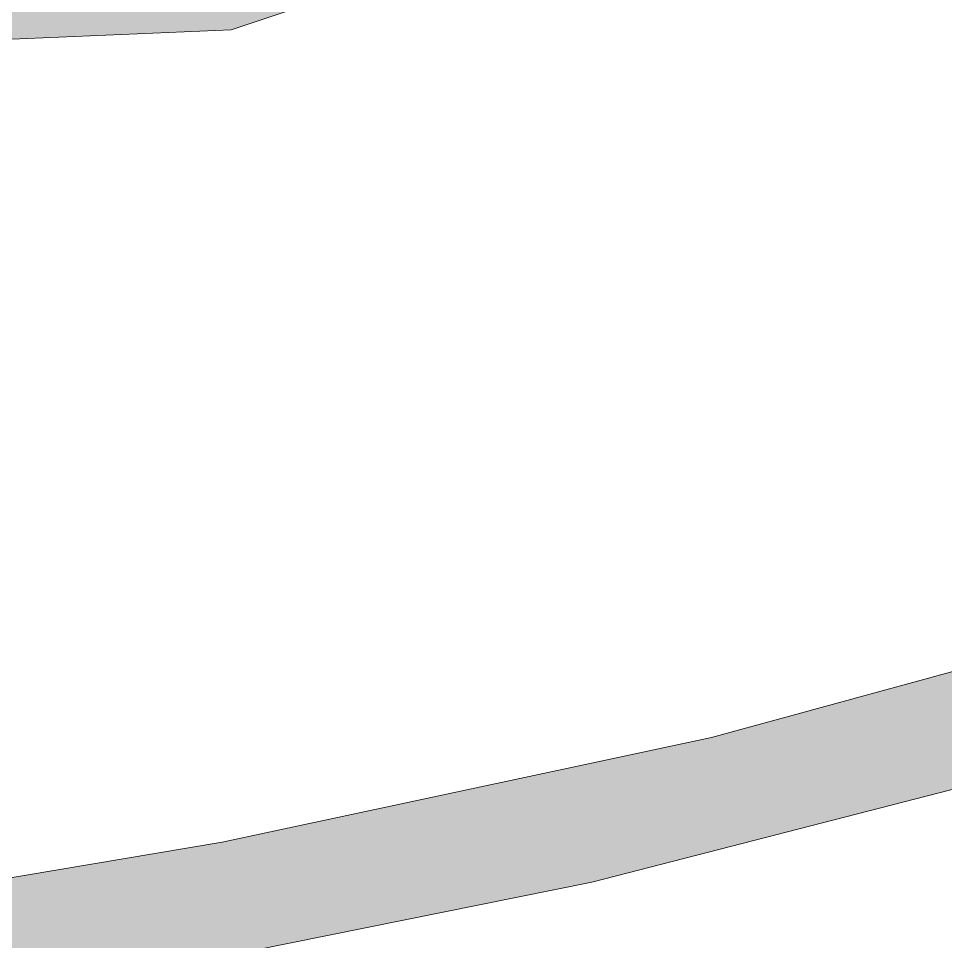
# Model space of a CAD drawing. Extents: x 0 to 1501, y 0 to 1722.
# Drawn here: x 109.917 to 111.755, y 1668.391 to 1670.22 of the extents above; entities that cross this region are included whole.
import ezdxf

# ---------------------------------------------------------------- set-up
doc = ezdxf.new("R2010")
doc.units = 0
doc.layers.get('0').update_dxf_attribs({"lineweight": 0})

msp = doc.modelspace()

# ---------------------------------------------------------------- hatches: boundary and pattern name
at = {"true_color": 0x231f20}
h = msp.add_hatch(color=256, dxfattribs=at)
h.dxf.hatch_style = 1
h.paths.add_polyline_path([(114.364, 1669.745), (114.0051, 1668.8487), (114.168, 1668.1169), (115.152, 1668.2495), (116.1027, 1668.5581), (116.0731, 1668.1696), (115.1047, 1667.9306), (114.1194, 1667.7793), (114.0789, 1667.3224), (115.0705, 1667.2128), (116.0575, 1667.3439), (115.9708, 1667.3873), (114.9737, 1667.3864), (114.3847, 1667.7037), (115.3706, 1667.8615), (116.3292, 1668.1412), (116.9318, 1668.7762), (115.9629, 1668.6719), (115.0094, 1668.3725), (114.3869, 1668.7183), (114.618, 1669.5953), (114.4869, 1670.2074), (113.9968, 1671.0771), (113.0969, 1671.3625), (112.1205, 1671.1564), (111.1788, 1670.8225), (110.2438, 1670.4755), (109.2638, 1670.5078), (108.7349, 1671.3094), (109.3099, 1672.0101), (110.2823, 1672.2361), (111.2747, 1672.3527), (112.2645, 1672.4738), (113.1295, 1672.9555), (113.5742, 1673.819), (112.9194, 1674.5092), (112.0406, 1674.9778), (111.3631, 1675.7033), (110.8703, 1676.4146), (110.597, 1677.2541), (110.3385, 1678.2095), (110.6466, 1679.1425), (111.3513, 1679.8432), (112.2777, 1680.1738), (113.2728, 1680.1266), (114.2559, 1680.1468), (114.8639, 1680.8959), (114.9818, 1681.8843), (114.8304, 1682.8689), (114.3154, 1683.7109), (113.3966, 1684.0609), (112.4186, 1683.92), (111.6663, 1683.2759), (110.8519, 1682.7084), (109.9449, 1682.3831), (109.3495, 1683.1765), (109.0866, 1684.1329), (108.9767, 1685.1262), (108.954, 1686.1251), (108.954, 1686.9482), (108.9747, 1687.9335), (108.8448, 1688.9237), (108.5437, 1689.8747), (107.986, 1690.6976), (107.1865, 1691.2914), (106.224, 1691.5145), (105.2562, 1691.306), (104.5821, 1690.5933), (103.711, 1690.7561), (103.3361, 1691.6686), (103.272, 1692.6633), (103.6326, 1693.5683), (104.5852, 1693.8039), (105.5631, 1693.6073), (106.5323, 1693.7614), (107.2204, 1694.4384), (107.2121, 1695.4286), (106.9994, 1696.4047), (106.7306, 1697.3674), (106.2964, 1698.1999), (106.2856, 1698.9464), (106.0576, 1699.9195), (105.8806, 1700.903), (105.7701, 1701.8962), (106.0635, 1702.7589), (107.0505, 1702.8145), (108.0096, 1703.0281), (108.6295, 1703.775), (108.4475, 1704.7407), (107.8626, 1705.5436), (106.9363, 1705.8105), (106.1154, 1705.2877), (105.2864, 1704.7729), (104.8215, 1705.5261), (104.6674, 1706.5136), (104.2358, 1707.2052), (104.3902, 1706.2178), (104.5602, 1705.2329), (104.803, 1704.2647), (105.668, 1703.9671), (106.4802, 1704.507), (107.3265, 1704.9195), (108.0483, 1704.2713), (108.072, 1703.421), (107.1802, 1703.0491), (106.1854, 1703.0328), (105.4742, 1702.4317), (105.4373, 1701.4367), (105.5737, 1700.447), (105.7825, 1699.4696), (106.038, 1698.5034), (106.0758, 1697.5559), (106.3348, 1696.5906), (106.5812, 1695.6223), (106.6987, 1694.6369), (105.8844, 1694.14), (104.9091, 1694.3247), (103.9164, 1694.2735), (103.0945, 1693.7426), (102.744, 1692.8203), (102.7451, 1691.8221), (103.0383, 1690.8713), (103.671, 1690.1116), (104.6187, 1689.9924), (105.3305, 1690.6715), (106.2503, 1690.9528), (107.183, 1690.6499), (107.8763, 1689.9386), (108.2672, 1689.0235), (108.4121, 1688.036), (108.4349, 1687.0371), (108.4188, 1686.2905), (108.4053, 1685.2913), (108.4852, 1684.2955), (108.6951, 1683.3194), (109.1601, 1682.4393), (109.9518, 1681.875), (110.899, 1682.1386), (111.7585, 1682.6455), (112.4752, 1683.3402), (113.4301, 1683.5356), (114.2001, 1682.9539), (114.4523, 1681.9942), (114.3859, 1681.0009), (113.6328, 1680.6069), (112.6373, 1680.6862), (111.6486, 1680.5635), (110.7852, 1680.0754), (110.137, 1679.3185), (109.7743, 1678.3988), (109.9076, 1677.4171), (110.3876, 1676.5415), (110.6877, 1675.8751), (111.2119, 1675.0296), (112.0059, 1674.4321), (112.9078, 1674.0065), (112.7395, 1673.1563), (111.833, 1672.7665), (110.8405, 1672.6492), (109.8545, 1672.4882), (108.8884, 1672.2373), (108.2225, 1671.5465), (108.4797, 1670.6021), (109.344, 1670.1561), (110.3384, 1670.1978), (111.2845, 1670.5133), (112.2236, 1670.854), (113.1898, 1671.0858), (113.808, 1670.343), (114.364, 1669.745)])
at = {"true_color": 0xffffff}
h = msp.add_hatch(color=256, dxfattribs=at)
h.dxf.hatch_style = 1
h.paths.add_polyline_path([(124.2185, 1673.1045), (125.1031, 1673.3831), (125.9574, 1673.8873), (126.7907, 1674.4255), (126.3947, 1673.8682), (126.4948, 1673.599), (127.2128, 1674.2826), (127.8518, 1675.0394), (128.4795, 1675.7998), (129.1412, 1676.5348), (128.9962, 1676.4586), (128.3231, 1675.7296), (127.6691, 1674.9842), (127.0627, 1674.2159), (126.5213, 1673.89), (127.1729, 1674.6363), (126.4734, 1674.4188), (125.6234, 1673.9074), (124.7639, 1673.4116), (123.8934, 1672.9357), (123.0055, 1672.493), (122.0998, 1672.0882), (121.195, 1671.8706), (121.4652, 1672.6326), (120.489, 1672.51), (119.5589, 1672.1669), (118.6812, 1671.7059), (118.3606, 1670.9867), (117.997, 1670.5677), (117.0387, 1670.3117), (116.0678, 1670.1071), (115.0972, 1669.9013), (114.1282, 1669.6881), (113.18, 1669.3967), (112.2477, 1669.0574), (111.2909, 1668.7957), (110.3207, 1668.588), (109.3425, 1668.4237), (108.3717, 1668.2257), (108.8471, 1667.7892), (108.9744, 1667.5866), (107.9982, 1667.4119), (107.0133, 1667.3916), (106.3973, 1667.9117), (105.4056, 1667.927), (104.4134, 1667.934), (103.4216, 1667.9591), (102.4307, 1668.0094), (101.4421, 1668.0945), (100.4561, 1668.2043), (99.4982, 1668.4067), (98.6387, 1668.8998), (97.7182, 1669.2697), (97.1572, 1669.3012), (97.4577, 1669.2346), (98.3988, 1668.9224), (99.2624, 1668.4382), (100.1973, 1668.1171), (101.1808, 1667.9866), (102.1666, 1667.8746), (103.0666, 1667.8082), (104.0573, 1667.7546), (105.0493, 1667.735), (106.0413, 1667.7517), (106.6787, 1667.3209), (107.6623, 1667.2298), (108.649, 1667.3274), (109.6038, 1667.5865), (109.1699, 1667.9364), (109.0997, 1668.1672), (110.081, 1668.3125), (111.0535, 1668.5088), (112.0144, 1668.7558), (112.9635, 1669.0445), (113.9058, 1669.3553), (114.6731, 1669.5616), (115.6407, 1669.7748), (116.6141, 1669.9668), (117.5805, 1670.1907), (118.509, 1670.5336), (118.9316, 1671.166), (119.1263, 1671.6947), (120.0448, 1672.0691), (120.9986, 1672.3382), (120.7719, 1671.676), (121.661, 1671.7064), (122.5811, 1672.0775), (123.4825, 1672.4919), (124.2185, 1673.1045)])

# ---------------------------------------------------------------- linework, layer by layer
at = {"true_color": 0x231f20}
msp.add_lwpolyline([(109.7743, 1678.3988), (109.9076, 1677.4171), (110.3876, 1676.5415), (110.6877, 1675.8751), (111.2119, 1675.0296), (112.0059, 1674.4321), (112.9078, 1674.0065), (112.7395, 1673.1563), (111.833, 1672.7665), (110.8405, 1672.6492), (109.8545, 1672.4882), (108.8884, 1672.2373), (108.2225, 1671.5465), (108.4797, 1670.6021), (109.344, 1670.1561), (110.3384, 1670.1978), (111.2845, 1670.5133), (112.2236, 1670.854), (113.1898, 1671.0858), (113.808, 1670.343), (114.364, 1669.745), (114.364, 1669.745)], dxfattribs=at)
at = {"true_color": 0xffffff}
for points in [[(117.997, 1670.5677), (117.0387, 1670.3117), (116.0678, 1670.1071), (115.0972, 1669.9013), (114.1282, 1669.6881), (113.18, 1669.3967), (112.2477, 1669.0574), (111.2909, 1668.7957), (110.3207, 1668.588), (109.3425, 1668.4237), (108.3717, 1668.2257), (108.8471, 1667.7892), (108.9744, 1667.5866), (107.9982, 1667.4119), (107.0133, 1667.3916), (106.3973, 1667.9117), (105.4056, 1667.927)], [(106.0413, 1667.7517), (106.6787, 1667.3209), (107.6623, 1667.2298), (108.649, 1667.3274), (109.6038, 1667.5865), (109.1699, 1667.9364), (109.0997, 1668.1672), (110.081, 1668.3125), (111.0535, 1668.5088), (112.0144, 1668.7558), (112.9635, 1669.0445), (113.9058, 1669.3553), (114.6731, 1669.5616), (115.6407, 1669.7748), (116.6141, 1669.9668), (117.5805, 1670.1907)]]:
    msp.add_lwpolyline(points, dxfattribs=at)

doc.saveas('drawing.dxf')
